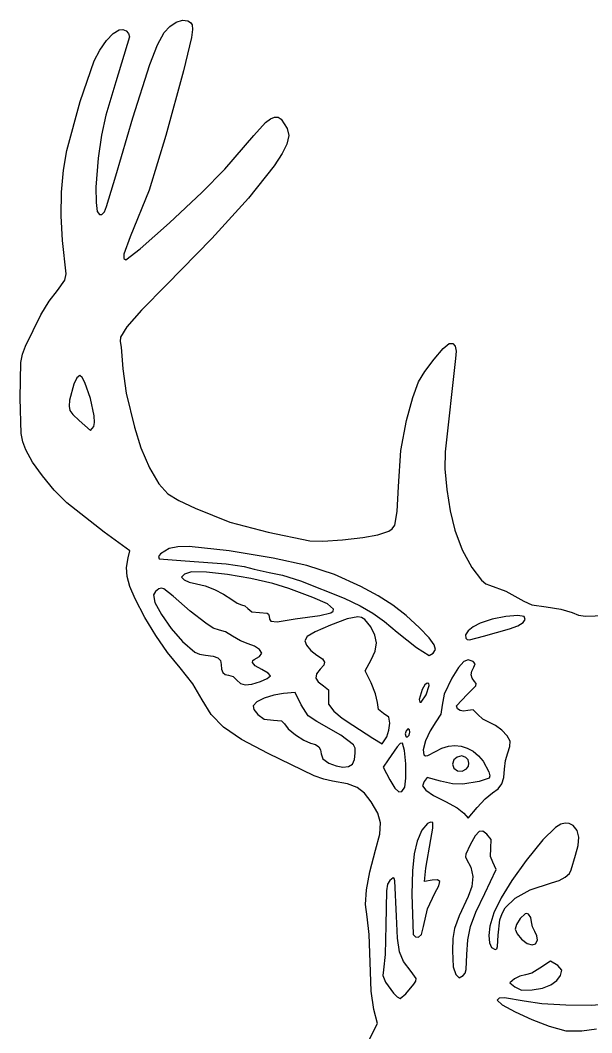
# Model space of a CAD drawing. Extents: x 8 to 155, y 23 to 213.
# Drawn here: x 8.3 to 79, y 87.4 to 212.7 of the extents above; entities that cross this region are included whole.
import ezdxf

# ---------------------------------------------------------------- set-up
doc = ezdxf.new("R2010")
doc.units = 0

msp = doc.modelspace()

# ---------------------------------------------------------------- linework, layer by layer
at = {"layer": 'Layer 1'}
for p, q in [((26.157247, 211.225048), (26.837256, 211.968505)), ((26.837256, 211.968505), (27.623881, 212.489691)), ((27.623881, 212.489691), (28.401788, 212.732304)), ((28.401788, 212.732304), (29.055647, 212.640037)), ((29.055647, 212.640037), (29.395078, 212.451592)), ((29.395078, 212.451592), (29.608228, 212.162735)), ((29.608228, 212.162735), (29.661634, 211.597287)), ((19.012133, 210.214024), (19.841873, 211.098515)), ((19.841873, 211.098515), (20.572824, 211.551897)), ((21.842437, 210.688118), (20.164684, 205.116013)), ((20.572824, 211.551897), (21.03295, 211.580443)), ((21.03295, 211.580443), (21.440297, 211.41717)), ((21.440297, 211.41717), (21.73131, 211.105315)), ((21.73131, 211.105315), (21.842437, 210.688118)), ((25.338724, 209.691633), (26.157247, 211.225048)), ((29.521829, 210.579068), (28.528731, 206.479602)), ((29.661634, 211.597287), (29.521829, 210.579068)), ((18.192011, 209.034073), (19.012133, 210.214024)), ((24.356835, 207.259559), (25.338724, 209.691633)), ((17.489915, 207.69431), (18.192011, 209.034073)), ((15.756455, 202.663633), (17.489915, 207.69431)), ((22.248945, 200.636761), (24.356835, 207.259559)), ((28.528731, 206.479602), (26.361216, 198.4549)), ((20.164684, 205.116013), (18.921487, 200.990253)), ((14.093193, 196.603043), (15.756455, 202.663633)), ((18.921487, 200.990253), (18.376519, 198.489585)), ((20.184497, 193.485104), (22.248945, 200.636761)), ((39.282898, 200.514931), (39.792081, 200.731391)), ((39.792081, 200.731391), (40.239231, 200.719095)), ((40.239231, 200.719095), (40.639664, 200.481312)), ((37.229988, 198.460319), (38.696365, 200.066446)), ((38.696365, 200.066446), (39.282898, 200.514931)), ((40.639664, 200.481312), (41.361645, 199.342368)), ((41.361645, 199.342368), (41.588087, 198.472422)), ((18.376519, 198.489585), (17.984808, 195.666966)), ((26.361216, 198.4549), (24.28497, 191.71335)), ((33.663551, 194.290319), (37.229988, 198.460319)), ((41.588087, 198.472422), (41.312615, 197.375253)), ((41.312615, 197.375253), (40.746482, 196.223472)), ((13.673124, 194.170945), (14.093193, 196.603043)), ((17.984808, 195.666966), (17.705538, 192.05751)), ((40.746482, 196.223472), (39.744353, 194.702314)), ((30.799135, 191.405678), (33.663551, 194.290319)), ((39.744353, 194.702314), (36.565159, 190.707342)), ((13.443461, 191.447757), (13.673124, 194.170945)), ((19.02874, 189.666849), (20.184497, 193.485104)), ((17.705538, 192.05751), (17.722598, 190.158487)), ((13.408387, 188.522688), (13.443461, 191.447757)), ((24.28497, 191.71335), (21.954702, 185.939481)), ((26.81759, 187.671038), (30.799135, 191.405678)), ((36.565159, 190.707342), (32.041143, 185.701279)), ((17.722598, 190.158487), (17.860247, 189.052843)), ((18.758077, 189.020686), (19.02874, 189.666849)), ((13.572082, 185.484945), (13.408387, 188.522688)), ((17.860247, 189.052843), (18.12636, 188.688739)), ((18.12636, 188.688739), (18.44146, 188.686335)), ((18.44146, 188.686335), (18.758077, 189.020686)), ((23.194824, 184.438622), (26.81759, 187.671038)), ((13.99975, 181.355413), (13.572082, 185.484945)), ((21.954702, 185.939481), (21.15857, 183.785374)), ((32.041143, 185.701279), (26.438413, 179.995068)), ((21.406745, 183.060656), (23.194824, 184.438622)), ((21.15857, 183.785374), (21.151761, 183.242462)), ((21.151761, 183.242462), (21.406745, 183.060656)), ((12.927576, 179.294767), (13.838436, 180.561187)), ((13.838436, 180.561187), (13.99975, 181.355413)), ((11.937239, 177.944912), (12.927576, 179.294767)), ((26.438413, 179.995068), (23.353111, 176.849416)), ((10.903168, 176.262343), (11.937239, 177.944912)), ((23.353111, 176.849416), (21.524667, 174.782844)), ((8.98636, 172.393779), (10.903168, 176.262343)), ((21.524667, 174.782844), (20.757958, 173.497101)), ((20.757958, 173.497101), (20.711605, 172.976877)), ((20.711605, 172.976877), (20.814733, 172.272565)), ((8.611567, 171.406392), (8.98636, 172.393779)), ((20.814733, 172.272565), (21.051411, 169.605844)), ((59.545904, 170.778303), (60.67304, 172.08387)), ((60.67304, 172.08387), (61.421699, 172.724707)), ((61.421699, 172.724707), (61.849518, 172.725097)), ((61.849518, 172.725097), (62.133346, 172.393271)), ((62.133346, 172.393271), (62.257864, 171.765235)), ((62.257864, 171.765235), (62.207755, 170.876993)), ((8.414847, 170.363771), (8.611567, 171.406392)), ((58.402369, 169.258529), (59.545904, 170.778303)), ((62.207755, 170.876993), (60.899641, 159.302614)), ((8.339966, 165.969411), (8.414847, 170.363771)), ((21.051411, 169.605844), (21.44863, 166.575483)), ((57.60451, 167.975071), (58.402369, 169.258529)), ((15.358015, 168.455434), (14.975092, 167.696632)), ((15.69564, 168.757343), (15.358015, 168.455434)), ((15.993351, 168.520224), (15.69564, 168.757343)), ((16.334861, 167.88799), (15.993351, 168.520224)), ((56.91429, 166.041767), (57.60451, 167.975071)), ((14.975092, 167.696632), (14.435499, 165.68989)), ((17.017111, 165.912932), (16.334861, 167.88799)), ((8.452374, 161.580707), (8.339966, 165.969411)), ((14.435499, 165.68989), (14.377895, 164.947029)), ((17.478051, 163.781665), (17.017111, 165.912932)), ((21.44863, 166.575483), (22.472335, 162.357429)), ((56.146689, 163.188774), (56.91429, 166.041767)), ((14.377895, 164.947029), (14.482322, 164.437149)), ((14.482322, 164.437149), (14.856559, 163.931606)), ((14.856559, 163.931606), (15.608385, 163.201756)), ((15.608385, 163.201756), (17.051227, 161.969331)), ((17.453344, 162.443691), (17.542925, 162.954173)), ((17.542925, 162.954173), (17.478051, 163.781665)), ((55.442068, 159.471337), (56.146689, 163.188774)), ((17.051227, 161.969331), (17.453344, 162.443691)), ((17.453344, 162.443691), (17.453344, 162.443691)), ((22.472335, 162.357429), (23.267359, 159.797413)), ((8.657715, 160.543341), (8.452374, 161.580707)), ((9.03985, 159.569872), (8.657715, 160.543341)), ((9.872128, 158.052653), (9.03985, 159.569872)), ((23.267359, 159.797413), (24.328346, 157.350377)), ((55.145889, 155.029213), (55.442068, 159.471337)), ((60.899641, 159.302614), (60.883937, 157.197774)), ((11.089746, 156.32607), (9.872128, 158.052653)), ((24.328346, 157.350377), (25.488852, 155.349571)), ((60.883937, 157.197774), (61.107509, 154.656725)), ((12.547411, 154.578785), (11.089746, 156.32607)), ((14.099832, 152.99946), (12.547411, 154.578785)), ((25.488852, 155.349571), (26.582435, 154.128244)), ((54.989818, 151.913466), (55.145889, 155.029213)), ((61.107509, 154.656725), (61.528705, 152.014331)), ((18.716247, 149.363024), (14.099832, 152.99946)), ((26.582435, 154.128244), (27.970554, 153.306408)), ((27.970554, 153.306408), (29.970721, 152.327507)), ((29.970721, 152.327507), (34.287697, 150.595226)), ((54.668904, 150.249751), (54.989818, 151.913466)), ((61.528705, 152.014331), (62.10587, 149.605452)), ((34.287697, 150.595226), (39.018053, 149.366638)), ((21.888617, 147.059949), (18.716247, 149.363024)), ((39.018053, 149.366638), (44.184367, 148.301665)), ((52.56526, 149.029603), (53.941325, 149.475864)), ((53.941325, 149.475864), (54.371061, 149.786717)), ((54.371061, 149.786717), (54.668904, 150.249751)), ((62.10587, 149.605452), (63.022877, 147.191798)), ((44.184367, 148.301665), (45.769501, 148.271009)), ((45.769501, 148.271009), (48.197041, 148.425745)), ((48.197041, 148.425745), (50.713468, 148.700425)), ((50.713468, 148.700425), (52.56526, 149.029603)), ((21.693777, 146.211448), (21.888617, 147.059949)), ((25.681857, 146.695662), (25.449461, 146.350179)), ((26.758468, 147.328374), (25.681857, 146.695662)), ((27.822965, 147.57082), (26.758468, 147.328374)), ((29.219003, 147.612221), (27.822965, 147.57082)), ((34.200431, 147.046659), (29.219003, 147.612221)), ((39.63244, 146.167045), (34.200431, 147.046659)), ((63.022877, 147.191798), (64.202426, 145.00881)), ((21.505459, 145.006518), (21.693777, 146.211448)), ((25.449461, 146.350179), (25.510778, 146.075431)), ((25.510778, 146.075431), (28.724538, 145.838367)), ((28.724538, 145.838367), (33.83595, 145.429619)), ((33.83595, 145.429619), (36.024655, 145.102839)), ((43.777955, 145.242736), (39.63244, 146.167045)), ((21.565766, 143.886167), (21.505459, 145.006518)), ((28.674941, 144.173722), (28.299512, 143.795214)), ((29.515486, 144.456191), (28.674941, 144.173722)), ((31.381364, 144.410136), (29.515486, 144.456191)), ((33.969913, 144.117575), (31.381364, 144.410136)), ((36.024655, 145.102839), (37.273233, 144.780516)), ((37.273233, 144.780516), (39.117072, 144.395884)), ((39.117072, 144.395884), (40.799043, 144.041506)), ((47.200003, 144.121548), (43.777955, 145.242736)), ((64.202426, 145.00881), (65.409565, 143.427092)), ((21.908317, 142.654074), (21.565766, 143.886167)), ((28.299512, 143.795214), (28.612149, 143.456251)), ((28.612149, 143.456251), (29.253381, 143.179122)), ((29.253381, 143.179122), (30.159127, 142.977514)), ((30.159127, 142.977514), (31.200276, 142.729582)), ((36.886859, 143.617745), (33.969913, 144.117575)), ((39.595788, 143.015708), (36.886859, 143.617745)), ((41.560284, 142.416524), (39.595788, 143.015708)), ((40.799043, 144.041506), (43.018462, 143.350792)), ((43.018462, 143.350792), (48.398966, 141.191872)), ((50.46161, 142.651297), (47.200003, 144.121548)), ((65.409565, 143.427092), (65.950059, 142.977523)), ((65.950059, 142.977523), (66.409344, 142.817249)), ((22.566734, 141.113916), (21.908317, 142.654074)), ((25.07237, 142.023163), (24.807497, 141.605327)), ((25.479135, 142.346203), (25.07237, 142.023163)), ((25.786922, 142.434817), (25.479135, 142.346203)), ((26.123974, 142.343943), (25.786922, 142.434817)), ((27.249772, 141.436838), (26.123974, 142.343943)), ((31.200276, 142.729582), (32.361111, 142.279609)), ((32.361111, 142.279609), (33.505743, 141.688933)), ((33.505743, 141.688933), (34.498286, 141.018892)), ((44.550434, 141.277484), (41.560284, 142.416524)), ((52.609409, 141.494674), (50.46161, 142.651297)), ((66.409344, 142.817249), (68.397944, 142.08238)), ((68.397944, 142.08238), (70.643919, 140.83236)), ((23.754236, 138.804024), (22.566734, 141.113916)), ((24.807497, 141.605327), (25.007871, 140.675188)), ((25.007871, 140.675188), (25.821346, 139.174936)), ((29.367263, 139.600339), (27.249772, 141.436838)), ((34.498286, 141.018892), (35.184303, 140.576961)), ((35.184303, 140.576961), (35.723043, 140.393149)), ((35.723043, 140.393149), (36.12405, 140.250722)), ((46.349724, 140.495351), (44.550434, 141.277484)), ((47.095098, 139.849481), (46.349724, 140.495351)), ((48.398966, 141.191872), (50.380827, 140.244261)), ((54.433085, 140.328305), (52.609409, 141.494674)), ((70.643919, 140.83236), (71.645601, 140.369563)), ((71.645601, 140.369563), (73.409192, 140.122952)), ((25.821346, 139.174936), (27.0303, 137.451456)), ((31.284494, 138.085158), (29.367263, 139.600339)), ((36.12405, 140.250722), (36.478932, 139.908291)), ((36.478932, 139.908291), (36.981063, 139.527881)), ((36.981063, 139.527881), (37.959022, 139.423434)), ((37.959022, 139.423434), (38.8947, 139.338088)), ((38.8947, 139.338088), (39.069872, 139.202418)), ((39.069872, 139.202418), (39.117072, 138.978981)), ((45.385437, 139.068782), (46.77689, 139.365437)), ((46.77689, 139.365437), (47.069546, 139.585633)), ((47.069546, 139.585633), (47.095098, 139.849481)), ((50.380827, 140.244261), (51.963719, 139.338707)), ((51.963719, 139.338707), (53.407903, 138.308804)), ((56.091951, 139.039893), (54.433085, 140.328305)), ((73.409192, 140.122952), (75.229319, 139.857992)), ((75.229319, 139.857992), (76.644678, 139.417388)), ((76.644678, 139.417388), (77.40463, 139.114616)), ((77.40463, 139.114616), (78.278482, 138.982706)), ((78.278482, 138.982706), (82.387807, 139.130614)), ((25.097021, 136.582958), (23.754236, 138.804024)), ((32.224757, 137.487092), (31.284494, 138.085158)), ((39.117072, 138.978981), (39.17349, 138.586532)), ((39.17349, 138.586532), (39.353339, 138.347793)), ((39.353339, 138.347793), (40.146927, 138.288835)), ((40.146927, 138.288835), (42.339951, 138.660973)), ((42.339951, 138.660973), (45.385437, 139.068782)), ((42.339951, 138.660973), (42.339951, 138.660973)), ((46.736615, 137.859445), (44.847939, 137.022627)), ((48.779913, 138.650409), (46.736615, 137.859445)), ((50.089167, 138.889951), (48.779913, 138.650409)), ((50.56188, 138.799354), (50.089167, 138.889951)), ((50.963105, 138.566601), (50.56188, 138.799354)), ((51.700455, 137.668892), (50.963105, 138.566601)), ((53.407903, 138.308804), (54.973641, 136.988146)), ((57.745317, 137.517144), (56.091951, 139.039893)), ((65.252112, 138.106302), (64.379904, 137.647894)), ((66.718535, 138.580816), (65.252112, 138.106302)), ((68.413006, 138.923643), (66.718535, 138.580816)), ((69.883256, 139.065514), (68.413006, 138.923643)), ((70.677016, 138.937162), (69.883256, 139.065514)), ((69.893306, 137.775444), (70.554782, 138.16873)), ((70.554782, 138.16873), (70.827086, 138.565331)), ((70.827086, 138.565331), (70.677016, 138.937162)), ((27.0303, 137.451456), (28.417111, 135.851635)), ((32.989399, 137.241574), (32.224757, 137.487092)), ((33.728737, 137.028096), (32.989399, 137.241574)), ((34.604297, 136.514843), (33.728737, 137.028096)), ((44.847939, 137.022627), (43.852695, 136.436118)), ((52.227583, 136.637802), (51.700455, 137.668892)), ((52.414674, 135.655955), (52.227583, 136.637802)), ((54.973641, 136.988146), (57.36738, 135.073674)), ((58.924603, 136.291809), (57.745317, 137.517144)), ((63.760821, 137.153237), (63.44569, 136.675248)), ((63.44569, 136.675248), (63.485336, 136.266846)), ((64.379904, 137.647894), (63.760821, 137.153237)), ((65.655306, 136.504446), (68.875859, 137.413557)), ((68.875859, 137.413557), (69.893306, 137.775444)), ((26.566851, 134.49399), (25.097021, 136.582958)), ((28.417111, 135.851635), (29.924311, 134.505658)), ((35.571901, 135.930512), (34.604297, 136.514843)), ((36.532532, 135.546149), (35.571901, 135.930512)), ((37.3367, 135.240999), (36.532532, 135.546149)), ((43.852695, 136.436118), (43.557033, 135.936876)), ((43.557033, 135.936876), (43.767101, 135.361855)), ((43.767101, 135.361855), (44.306326, 134.733238)), ((52.262962, 134.654107), (52.414674, 135.655955)), ((59.556684, 135.439546), (58.924603, 136.291809)), ((59.70528, 134.842023), (59.556684, 135.439546)), ((63.485336, 136.266846), (63.635195, 136.094635)), ((63.635195, 136.094635), (63.911583, 136.062025)), ((63.911583, 136.062025), (65.655306, 136.504446)), ((65.655306, 136.504446), (65.655306, 136.504446)), ((28.135485, 132.580397), (26.566851, 134.49399)), ((29.924311, 134.505658), (30.509277, 134.266822)), ((30.509277, 134.266822), (31.253247, 134.155053)), ((31.253247, 134.155053), (32.193163, 134.016316)), ((37.928121, 134.847118), (37.3367, 135.240999)), ((38.235644, 134.40003), (37.928121, 134.847118)), ((37.950648, 133.997593), (38.235644, 134.40003)), ((44.306326, 134.733238), (45.0538, 134.141495)), ((45.0538, 134.141495), (45.725564, 133.671071)), ((51.773684, 133.563016), (52.262962, 134.654107)), ((57.36738, 135.073674), (58.938194, 134.089998)), ((58.938194, 134.089998), (59.434106, 134.38091)), ((59.434106, 134.38091), (59.70528, 134.842023)), ((59.434106, 134.38091), (59.434106, 134.38091)), ((32.193163, 134.016316), (32.787018, 133.800927)), ((32.787018, 133.800927), (33.09742, 133.47114)), ((33.09742, 133.47114), (33.186974, 132.989207)), ((33.186974, 132.989207), (33.240811, 132.393347)), ((37.054429, 133.227863), (37.124757, 133.494313)), ((37.391247, 132.818602), (37.054429, 133.227863)), ((37.124757, 133.494313), (37.293844, 133.605137)), ((37.293844, 133.605137), (37.950648, 133.997593)), ((45.893008, 132.908978), (45.437253, 132.39627)), ((45.725564, 133.671071), (45.997206, 133.297072)), ((45.997206, 133.297072), (45.893008, 132.908978)), ((50.997999, 132.19625), (51.773684, 133.563016)), ((63.205905, 133.365045), (62.566284, 132.631192)), ((63.777602, 133.584764), (63.205905, 133.365045)), ((64.384448, 133.371494), (63.777602, 133.584764)), ((64.635794, 133.086846), (64.384448, 133.371494)), ((64.448907, 132.646107), (64.635794, 133.086846)), ((29.691266, 130.592712), (28.135485, 132.580397)), ((33.240811, 132.393347), (33.407543, 131.981622)), ((33.407543, 131.981622), (33.695003, 131.742813)), ((33.695003, 131.742813), (34.111023, 131.665703)), ((34.111023, 131.665703), (34.67025, 131.499273)), ((38.229884, 132.361686), (37.391247, 132.818602)), ((39.030391, 131.932575), (38.229884, 132.361686)), ((39.304369, 131.587423), (39.030391, 131.932575)), ((44.987213, 131.818364), (44.900667, 131.30394)), ((45.437253, 132.39627), (44.987213, 131.818364)), ((51.761125, 130.71497), (50.997999, 132.19625)), ((62.566284, 132.631192), (61.755663, 131.302063)), ((64.145625, 131.722101), (64.2092, 132.1677)), ((64.258571, 131.302475), (64.145625, 131.722101)), ((64.2092, 132.1677), (64.448907, 132.646107)), ((30.866374, 128.635342), (29.691266, 130.592712)), ((34.67025, 131.499273), (35.144411, 131.059634)), ((35.144411, 131.059634), (35.580265, 130.646397)), ((35.580265, 130.646397), (36.174344, 130.482732)), ((36.174344, 130.482732), (36.983466, 130.565359)), ((36.983466, 130.565359), (38.064454, 130.890995)), ((38.064454, 130.890995), (38.898492, 131.265136)), ((38.064454, 130.890995), (38.064454, 130.890995)), ((38.898492, 131.265136), (39.304369, 131.587423)), ((44.900667, 131.30394), (45.182775, 130.826837)), ((45.182775, 130.826837), (45.838697, 130.360891)), ((45.838697, 130.360891), (46.480668, 129.845814)), ((52.312101, 129.378711), (51.761125, 130.71497)), ((58.415112, 130.459119), (58.078988, 129.893266)), ((58.699022, 130.695988), (58.415112, 130.459119)), ((58.555272, 129.246322), (58.948344, 130.398326)), ((58.901574, 130.629667), (58.699022, 130.695988)), ((58.948344, 130.398326), (58.901574, 130.629667)), ((61.755663, 131.302063), (60.776454, 129.324376)), ((63.646025, 129.294752), (64.71277, 130.355975)), ((64.54843, 130.901988), (64.258571, 131.302475)), ((64.749787, 130.631582), (64.54843, 130.901988)), ((64.71277, 130.355975), (64.749787, 130.631582)), ((39.697867, 129.205832), (38.532888, 128.824913)), ((40.903223, 129.416215), (39.697867, 129.205832)), ((42.339951, 129.537229), (40.903223, 129.416215)), ((43.113444, 127.995355), (42.339951, 129.537229)), ((46.480668, 129.845814), (46.465868, 129.002505)), ((52.524254, 128.274064), (52.312101, 129.378711)), ((58.078988, 129.893266), (57.68086, 128.643129)), ((57.961766, 128.317952), (58.555272, 129.246322)), ((58.555272, 129.246322), (58.555272, 129.246322)), ((60.776454, 129.324376), (60.522541, 127.942941)), ((62.321807, 127.864777), (63.646025, 129.294752)), ((31.980833, 126.785715), (30.866374, 128.635342)), ((37.611594, 128.356249), (37.137289, 127.88263)), ((37.137289, 127.88263), (37.23271, 127.418707)), ((38.532888, 128.824913), (37.611594, 128.356249)), ((43.956889, 126.637673), (43.113444, 127.995355)), ((46.465868, 129.002505), (46.471841, 128.09036)), ((46.471841, 128.09036), (47.124764, 127.2018)), ((52.662823, 127.418973), (52.524254, 128.274064)), ((57.68086, 128.643129), (57.758874, 128.30773)), ((57.758874, 128.30773), (57.961766, 128.317952)), ((60.522541, 127.942941), (60.364927, 126.823638)), ((62.440048, 127.512568), (62.321807, 127.864777)), ((33.494031, 125.23498), (31.980833, 126.785715)), ((37.23271, 127.418707), (37.713753, 126.80265)), ((37.713753, 126.80265), (38.533626, 126.223975)), ((45.047171, 125.929912), (43.956889, 126.637673)), ((47.124764, 127.2018), (48.164638, 126.326269)), ((53.297743, 126.93834), (52.662823, 127.418973)), ((53.92311, 126.47148), (53.297743, 126.93834)), ((60.364927, 126.823638), (59.764986, 125.872917)), ((62.752481, 127.281796), (62.440048, 127.512568)), ((63.195667, 127.198805), (62.752481, 127.281796)), ((63.706169, 127.289935), (63.195667, 127.198805)), ((64.360792, 127.367304), (63.706169, 127.289935)), ((64.94235, 126.815252), (64.360792, 127.367304)), ((65.579026, 126.23567), (64.94235, 126.815252)), ((38.533626, 126.223975), (39.663596, 126.089839)), ((39.663596, 126.089839), (40.671753, 125.997397)), ((40.671753, 125.997397), (41.041963, 125.631154)), ((41.041963, 125.631154), (41.507747, 125.040603)), ((48.01222, 124.223755), (45.047171, 125.929912)), ((48.164638, 126.326269), (49.507786, 125.460283)), ((49.507786, 125.460283), (51.983236, 123.890893)), ((54.071232, 125.712183), (53.92311, 126.47148)), ((53.961491, 124.864866), (54.071232, 125.712183)), ((59.764986, 125.872917), (59.048605, 124.788918)), ((66.319744, 125.846922), (65.579026, 126.23567)), ((67.12786, 125.45655), (66.319744, 125.846922)), ((67.929462, 124.846067), (67.12786, 125.45655)), ((35.726296, 123.721033), (33.494031, 125.23498)), ((41.507747, 125.040603), (42.404089, 124.298226)), ((42.404089, 124.298226), (43.424462, 123.629664)), ((49.570199, 123.064774), (48.01222, 124.223755)), ((53.697646, 124.021404), (53.961491, 124.864866)), ((56.084244, 124.78569), (55.969942, 124.42573)), ((55.969942, 124.42573), (56.026688, 124.117351)), ((56.026688, 124.117351), (56.21939, 124.010075)), ((56.306194, 125.018024), (56.084244, 124.78569)), ((56.21939, 124.010075), (56.44134, 124.242407)), ((56.498896, 124.910746), (56.306194, 125.018024)), ((56.44134, 124.242407), (56.555642, 124.602368)), ((56.555642, 124.602368), (56.498896, 124.910746)), ((56.498896, 124.910746), (56.498896, 124.910746)), ((59.048605, 124.788918), (58.484905, 123.538118)), ((68.58, 124.145935), (67.929462, 124.846067)), ((68.934925, 123.486616), (68.58, 124.145935)), ((38.997958, 121.981767), (35.726296, 123.721033)), ((43.424462, 123.629664), (44.262342, 123.260561)), ((44.262342, 123.260561), (44.877232, 123.071016)), ((44.877232, 123.071016), (45.278533, 122.809169)), ((49.772754, 122.627393), (49.570199, 123.064774)), ((51.983236, 123.890893), (53.111812, 123.180689)), ((53.111812, 123.180689), (53.697646, 124.021404)), ((53.697646, 124.021404), (53.697646, 124.021404)), ((55.350216, 123.226448), (54.956354, 122.782353)), ((55.64599, 123.25155), (55.350216, 123.226448)), ((55.889863, 122.357123), (55.64599, 123.25155)), ((58.484905, 123.538118), (58.188998, 122.435646)), ((60.507292, 122.629532), (61.308902, 122.872475)), ((61.308902, 122.872475), (62.109038, 122.952516)), ((62.109038, 122.952516), (62.894067, 122.872463)), ((62.894067, 122.872463), (63.650354, 122.635124)), ((68.67343, 122.055952), (68.932021, 122.822203)), ((68.932021, 122.822203), (68.934925, 123.486616)), ((44.721718, 119.20548), (38.997958, 121.981767)), ((45.278533, 122.809169), (45.496861, 122.444041)), ((45.496861, 122.444041), (45.562833, 121.944652)), ((45.562833, 121.944652), (45.756711, 121.295328)), ((49.683122, 121.210658), (49.795819, 122.033225)), ((49.795819, 122.033225), (49.772754, 122.627393)), ((54.956354, 122.782353), (53.872006, 121.18885)), ((56.037869, 120.674653), (55.889863, 122.357123)), ((58.188998, 122.435646), (58.275996, 121.796632)), ((58.275996, 121.796632), (58.477944, 121.687758)), ((58.477944, 121.687758), (58.754907, 121.713153)), ((58.754907, 121.713153), (59.717841, 122.22088)), ((59.717841, 122.22088), (60.507292, 122.629532)), ((62.962045, 121.663681), (62.416546, 121.535476)), ((63.474408, 121.489645), (62.962045, 121.663681)), ((63.650354, 122.635124), (64.364266, 122.243305)), ((64.364266, 122.243305), (65.022169, 121.699816)), ((65.022169, 121.699816), (65.61043, 121.007463)), ((68.375726, 121.118658), (68.67343, 122.055952)), ((45.756711, 121.295328), (46.529696, 120.772908)), ((46.529696, 120.772908), (47.415144, 120.436302)), ((47.415144, 120.436302), (48.255476, 120.300795)), ((48.255476, 120.300795), (48.960984, 120.370221)), ((48.960984, 120.370221), (49.441961, 120.648414)), ((49.441961, 120.648414), (49.683122, 121.210658)), ((49.441961, 120.648414), (49.441961, 120.648414)), ((53.872006, 121.18885), (53.239701, 120.287943)), ((56.055777, 118.914405), (56.037869, 120.674653)), ((61.982912, 121.177091), (61.806145, 120.660586)), ((61.806145, 120.660586), (61.989822, 120.139948)), ((62.416546, 121.535476), (61.982912, 121.177091)), ((63.746963, 121.169811), (63.474408, 121.489645)), ((63.559394, 120.0776), (63.792365, 120.415442)), ((63.853919, 120.795628), (63.746963, 121.169811)), ((63.792365, 120.415442), (63.853919, 120.795628)), ((65.61043, 121.007463), (66.312861, 119.709865)), ((68.251903, 120.032297), (68.375726, 121.118658)), ((45.918344, 118.775938), (44.721718, 119.20548)), ((53.239701, 120.287943), (54.086224, 118.703954)), ((61.989822, 120.139948), (62.442056, 119.836385)), ((62.442056, 119.836385), (63.014647, 119.799176)), ((63.014647, 119.799176), (63.559394, 120.0776)), ((63.559394, 120.0776), (63.559394, 120.0776)), ((66.312861, 119.709865), (66.43746, 119.203103)), ((66.43746, 119.203103), (66.369568, 118.905695)), ((68.173709, 119.013477), (68.251903, 120.032297)), ((46.980901, 118.568058), (45.918344, 118.775938)), ((48.810752, 118.208095), (46.980901, 118.568058)), ((50.039897, 117.752676), (48.810752, 118.208095)), ((54.086224, 118.703954), (54.697425, 117.690025)), ((55.909357, 117.786644), (56.055777, 118.914405)), ((58.325715, 118.501346), (58.096956, 117.984031)), ((58.096956, 117.984031), (58.505166, 117.432751)), ((58.705092, 119.01063), (58.325715, 118.501346)), ((60.320075, 118.534273), (58.705092, 119.01063)), ((61.815219, 118.212088), (60.320075, 118.534273)), ((63.095296, 118.16658), (61.815219, 118.212088)), ((65.111781, 118.498842), (63.095296, 118.16658)), ((66.369568, 118.905695), (65.111781, 118.498842)), ((67.463656, 117.596558), (67.92035, 118.220301)), ((67.92035, 118.220301), (68.173709, 119.013477)), ((50.93635, 117.056613), (50.039897, 117.752676)), ((51.768124, 115.974715), (50.93635, 117.056613)), ((54.697425, 117.690025), (55.179533, 117.211984)), ((55.179533, 117.211984), (55.570769, 117.250601)), ((55.570769, 117.250601), (55.909357, 117.786644)), ((55.909357, 117.786644), (55.909357, 117.786644)), ((58.505166, 117.432751), (59.450224, 116.792096)), ((59.450224, 116.792096), (60.937659, 116.03721)), ((65.851533, 116.344603), (66.77546, 117.086041)), ((66.77546, 117.086041), (67.463656, 117.596558)), ((52.584951, 114.596392), (51.768124, 115.974715)), ((60.937659, 116.03721), (62.387993, 115.265448)), ((64.855025, 115.273777), (65.851533, 116.344603)), ((52.923091, 113.390838), (52.584951, 114.596392)), ((62.387993, 115.265448), (63.240799, 114.584683)), ((63.240799, 114.584683), (63.738548, 113.968386)), ((63.738548, 113.968386), (64.855025, 115.273777)), ((64.855025, 115.273777), (64.855025, 115.273777)), ((52.815387, 111.985977), (52.923091, 113.390838)), ((58.735999, 113.299571), (58.013781, 112.489866)), ((59.111114, 113.470632), (58.735999, 113.299571)), ((59.388132, 113.413622), (59.111114, 113.470632)), ((59.390153, 112.727815), (59.388132, 113.413622)), ((74.575496, 112.818657), (73.014305, 111.305514)), ((75.207927, 113.207137), (74.575496, 112.818657)), ((75.765987, 113.36852), (75.207927, 113.207137)), ((76.267982, 113.316531), (75.765987, 113.36852)), ((76.732215, 113.064891), (76.267982, 113.316531)), ((77.226545, 112.46095), (76.732215, 113.064891)), ((52.294686, 110.009737), (52.815387, 111.985977)), ((58.013781, 112.489866), (57.429492, 111.141839)), ((59.135185, 111.323264), (59.390153, 112.727815)), ((64.63623, 111.775599), (63.997685, 110.674339)), ((65.116353, 112.313574), (64.63623, 111.775599)), ((65.558683, 112.365393), (65.116353, 112.313574)), ((66.083855, 112.008186), (65.558683, 112.365393)), ((66.601069, 111.334819), (66.083855, 112.008186)), ((77.445014, 111.633235), (77.226545, 112.46095)), ((77.385905, 110.601768), (77.445014, 111.633235)), ((57.429492, 111.141839), (57.060031, 109.551155)), ((58.535104, 107.774613), (59.135185, 111.323264)), ((63.997685, 110.674339), (63.468217, 109.500156)), ((66.566819, 110.26913), (66.601069, 111.334819)), ((73.014305, 111.305514), (70.93598, 108.719304)), ((77.047505, 109.386568), (77.385905, 110.601768)), ((51.574368, 107.331299), (52.294686, 110.009737)), ((57.060031, 109.551155), (56.863404, 107.443451)), ((63.468217, 109.500156), (63.447299, 109.167034)), ((63.447299, 109.167034), (63.566413, 108.911187)), ((66.525077, 109.232768), (66.566819, 110.26913)), ((66.808694, 108.515791), (66.525077, 109.232768)), ((76.502474, 107.585312), (77.047505, 109.386568)), ((63.566413, 108.911187), (64.106528, 107.906612)), ((64.106528, 107.906612), (64.321583, 106.763092)), ((67.220584, 107.63495), (66.808694, 108.515791)), ((70.93598, 108.719304), (69.169088, 106.249322)), ((51.165136, 105.106014), (51.574368, 107.331299)), ((54.46307, 106.592413), (54.052081, 106.24441)), ((54.598461, 106.512194), (54.46307, 106.592413)), ((56.863404, 107.443451), (56.797615, 104.544365)), ((58.372999, 106.14235), (58.535104, 107.774613)), ((64.321583, 106.763092), (64.209477, 105.52918)), ((65.830975, 104.656667), (67.220584, 107.63495)), ((75.000397, 106.258034), (75.772235, 106.662734)), ((75.772235, 106.662734), (76.304252, 107.126013)), ((76.304252, 107.126013), (76.502474, 107.585312)), ((53.783025, 105.797782), (53.633625, 104.987494)), ((54.052081, 106.24441), (53.783025, 105.797782)), ((54.698319, 106.205096), (54.598461, 106.512194)), ((54.91051, 101.846936), (54.698319, 106.205096)), ((59.316081, 106.308703), (58.372999, 106.14235)), ((59.983963, 106.349265), (59.316081, 106.308703)), ((59.643199, 104.67804), (60.136567, 105.588547)), ((60.253807, 106.127418), (59.983963, 106.349265)), ((60.136567, 105.588547), (60.253807, 106.127418)), ((64.209477, 105.52918), (63.768105, 104.253428)), ((69.169088, 106.249322), (67.843998, 104.098057)), ((71.434418, 105.09127), (74.082715, 105.974473)), ((74.082715, 105.974473), (75.000397, 106.258034)), ((51.058657, 103.268248), (51.165136, 105.106014)), ((53.633625, 104.987494), (53.555573, 100.744932)), ((56.797615, 104.544365), (56.971049, 99.58655)), ((58.724673, 102.730686), (59.643199, 104.67804)), ((63.768105, 104.253428), (62.659083, 101.861887)), ((64.706332, 102.352575), (65.830975, 104.656667)), ((67.843998, 104.098057), (66.941628, 102.231084)), ((68.351084, 102.88142), (69.567862, 104.066959)), ((69.567862, 104.066959), (71.434418, 105.09127)), ((51.246603, 101.752366), (51.058657, 103.268248)), ((67.956456, 102.185736), (68.351084, 102.88142)), ((51.515246, 99.564807), (51.246603, 101.752366)), ((55.011819, 99.106761), (54.91051, 101.846936)), ((58.228038, 100.540538), (58.724673, 102.730686)), ((62.659083, 101.861887), (62.073822, 100.328893)), ((64.029619, 100.558934), (64.706332, 102.352575)), ((66.941628, 102.231084), (66.442895, 100.61398)), ((67.688386, 101.398801), (67.956456, 102.185736)), ((70.208411, 101.532927), (69.724231, 100.820644)), ((70.815444, 102.135554), (70.208411, 101.532927)), ((71.030645, 102.176561), (70.815444, 102.135554)), ((71.239733, 102.071588), (71.030645, 102.176561)), ((71.496785, 101.681923), (71.239733, 102.071588)), ((71.603701, 101.143906), (71.496785, 101.681923)), ((53.555573, 100.744932), (53.480252, 97.078852)), ((58.002309, 99.565649), (58.228038, 100.540538)), ((58.228038, 100.540538), (58.228038, 100.540538)), ((62.073822, 100.328893), (61.845212, 99.084092)), ((63.698579, 98.928279), (64.029619, 100.558934)), ((66.442895, 100.61398), (66.306016, 99.466327)), ((67.484075, 99.483254), (67.688386, 101.398801)), ((69.724231, 100.820644), (69.586062, 100.229834)), ((71.722421, 100.529948), (71.603701, 101.143906)), ((72.007854, 99.957701), (71.722421, 100.529948)), ((51.629333, 96.149854), (51.515246, 99.564807)), ((55.249831, 97.415846), (55.011819, 99.106761)), ((56.971049, 99.58655), (57.238591, 99.295772)), ((57.238591, 99.295772), (57.615624, 99.226139)), ((57.615624, 99.226139), (58.002309, 99.565649)), ((61.845212, 99.084092), (61.806145, 97.557127)), ((66.306016, 99.466327), (66.382906, 98.550834)), ((67.40213, 98.092107), (67.484075, 99.483254)), ((67.484075, 99.483254), (67.484075, 99.483254)), ((69.586062, 100.229834), (69.800676, 99.657465)), ((69.800676, 99.657465), (70.374846, 99.000505)), ((72.269242, 99.415398), (72.007854, 99.957701)), ((72.330143, 98.873434), (72.269242, 99.415398)), ((63.610956, 97.113144), (63.698579, 98.928279)), ((66.382906, 98.550834), (66.655788, 97.94483)), ((66.655788, 97.94483), (67.106885, 97.725645)), ((67.106885, 97.725645), (67.28704, 97.808143)), ((67.28704, 97.808143), (67.40213, 98.092107)), ((70.374846, 99.000505), (71.062959, 98.472225)), ((71.062959, 98.472225), (71.660418, 98.272211)), ((71.660418, 98.272211), (72.103916, 98.404576)), ((72.103916, 98.404576), (72.330143, 98.873434)), ((72.330143, 98.873434), (72.330143, 98.873434)), ((53.480252, 97.078852), (53.29916, 95.183647)), ((55.768281, 96.227024), (55.249831, 97.415846)), ((61.806145, 97.557127), (61.896014, 95.566524)), ((63.521055, 95.223077), (63.610956, 97.113144)), ((63.610956, 97.113144), (63.610956, 97.113144)), ((51.749755, 92.564459), (51.629333, 96.149854)), ((56.710899, 94.993127), (55.768281, 96.227024)), ((61.896014, 95.566524), (62.218971, 94.612627)), ((72.63502, 95.422568), (71.651264, 94.801431)), ((73.93419, 96.271069), (72.63502, 95.422568)), ((74.833689, 95.720744), (73.93419, 96.271069)), ((75.355148, 95.151819), (74.833689, 95.720744)), ((53.29916, 95.183647), (53.198721, 94.494756)), ((53.198721, 94.494756), (53.534539, 93.652684)), ((57.315053, 94.112238), (56.710899, 94.993127)), ((57.268979, 93.811179), (57.315053, 94.112238)), ((62.218971, 94.612627), (62.6428, 94.197635)), ((62.6428, 94.197635), (63.121376, 94.475043)), ((63.121376, 94.475043), (63.372123, 94.771965)), ((63.372123, 94.771965), (63.521055, 95.223077)), ((69.505161, 94.089209), (68.896481, 93.604348)), ((70.146701, 94.431638), (69.505161, 94.089209)), ((70.834377, 94.574066), (70.146701, 94.431638)), ((71.651264, 94.801431), (70.834377, 94.574066)), ((74.708023, 93.883436), (75.190539, 94.502645)), ((75.190539, 94.502645), (75.355148, 95.151819)), ((53.534539, 93.652684), (54.500025, 92.301116)), ((56.054811, 92.210382), (57.028199, 93.417339)), ((57.028199, 93.417339), (57.268979, 93.811179)), ((68.896481, 93.604348), (69.541057, 93.091635)), ((69.541057, 93.091635), (70.33797, 92.695861)), ((71.661669, 92.704452), (72.961613, 92.938536)), ((72.961613, 92.938536), (74.002327, 93.332424)), ((74.002327, 93.332424), (74.708023, 93.883436)), ((74.002327, 93.332424), (74.002327, 93.332424)), ((52.104174, 90.29514), (51.749755, 92.564459)), ((54.500025, 92.301116), (54.977309, 91.841376)), ((54.977309, 91.841376), (55.325487, 91.66492)), ((55.325487, 91.66492), (56.054811, 92.210382)), ((56.054811, 92.210382), (56.054811, 92.210382)), ((67.586299, 91.688319), (67.3495, 91.451766)), ((68.260279, 91.745354), (67.586299, 91.688319)), ((70.701292, 91.328872), (68.260279, 91.745354)), ((70.33797, 92.695861), (71.661669, 92.704452)), ((52.553881, 88.561723), (52.104174, 90.29514)), ((67.3495, 91.451766), (67.98207, 90.883423)), ((67.98207, 90.883423), (69.570755, 89.99952)), ((72.886699, 90.996332), (70.701292, 91.328872)), ((75.849388, 90.812241), (72.886699, 90.996332)), ((78.995781, 90.796059), (75.849388, 90.812241)), ((81.732301, 90.967244), (78.995781, 90.796059)), ((69.570755, 89.99952), (71.652019, 89.033692)), ((71.652019, 89.033692), (73.762322, 88.219571)), ((51.5225, 86.53749), (52.553881, 88.561723)), ((73.762322, 88.219571), (75.83424, 87.660177)), ((77.816733, 87.641182), (79.642913, 87.884509)), ((75.83424, 87.660177), (77.816733, 87.641182))]:
    msp.add_line(p, q, dxfattribs=at)

doc.saveas('drawing.dxf')
